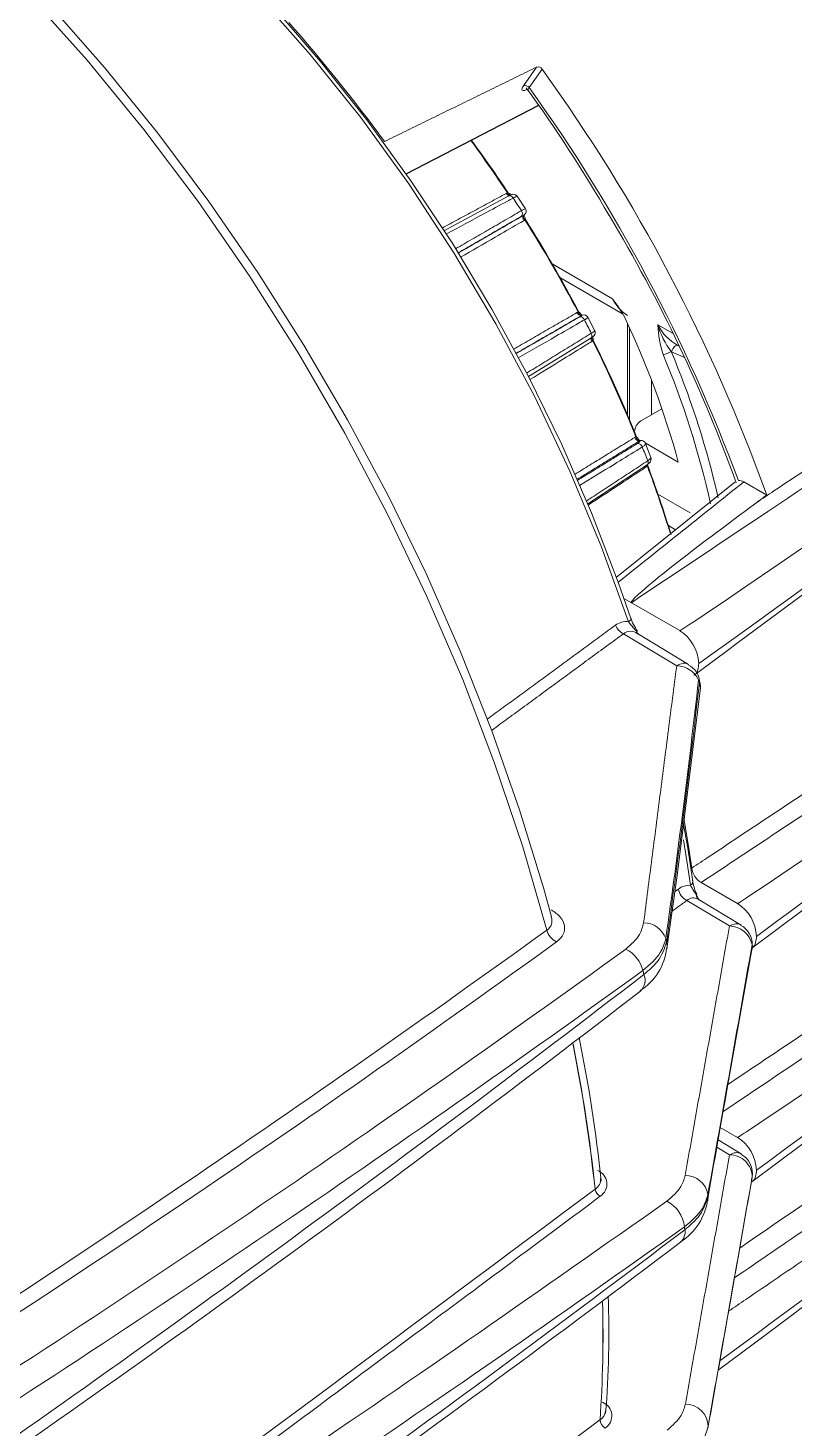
# Model space of a CAD drawing. Extents: x 8 to 113, y 2 to 87.
# Drawn here: x 83.752 to 85.464, y 69.08 to 72.209 of the extents above; entities that cross this region are included whole.
import ezdxf

# ---------------------------------------------------------------- set-up
doc = ezdxf.new("R2010")
doc.units = 0
doc.header["$MEASUREMENT"] = 0
doc.layers.add('OBJECT', color=7, linetype='CONTINUOUS')

msp = doc.modelspace()

# ---------------------------------------------------------------- linework, layer by layer
at = {"layer": 'OBJECT', "linetype": 'Continuous', "lineweight": 15}
for p, q in [((84.8595, 72.0793), (84.889, 72.1214)), ((84.9014, 72.1169), (84.8725, 72.0756)), ((84.5968, 71.883), (84.8932, 72.0362)), ((84.5976, 71.882), (84.8939, 72.0352)), ((84.8265, 71.8335), (84.6819, 71.7556)), ((84.8641, 71.8043), (84.8456, 71.8329)), ((84.8615, 71.7913), (84.862, 71.7917)), ((84.9239, 71.6814), (85.0587, 71.6037)), ((84.9412, 71.6512), (85.0812, 71.5703)), ((84.9915, 71.5672), (84.991, 71.567)), ((84.991, 71.567), (84.9911, 71.567)), ((85.0191, 71.5323), (85.0036, 71.5626)), ((85.0921, 71.5492), (85.0921, 71.3443)), ((85.0964, 71.5396), (85.0964, 71.3338)), ((85.16, 71.5451), (85.1924, 71.5265)), ((84.8708, 71.4296), (85.0101, 71.5155)), ((85.1995, 71.5021), (85.2059, 71.4984)), ((85.1459, 71.4216), (85.1459, 71.3445)), ((85.1251, 71.3325), (85.169, 71.3579)), ((85.1315, 71.2816), (85.2057, 71.2387)), ((85.1444, 71.2491), (85.1324, 71.2802)), ((85.0031, 71.1452), (85.1357, 71.2322)), ((85.3323, 71.1935), (85.0674, 70.9812)), ((85.2886, 71.1849), (85.2947, 71.1589)), ((85.4033, 71.165), (85.3521, 71.1945)), ((85.2324, 71.1253), (85.1601, 71.1671)), ((85.1997, 71.0872), (85.1834, 71.0966)), ((85.0842, 70.9339), (85.1007, 70.9244)), ((85.1007, 70.9244), (85.209, 70.8619)), ((85.2285, 70.7864), (85.1148, 70.8553)), ((85.255, 70.7326), (85.2548, 70.7283)), ((85.2566, 70.299), (85.338, 70.2521)), ((85.3199, 70.2019), (85.2248, 70.2587)), ((85.3459, 70.204), (85.25, 70.2621)), ((85.2705, 69.5878), (85.3698, 70.1494)), ((85.2995, 69.7517), (85.338, 69.7295)), ((85.3459, 69.6927), (85.2946, 69.7239)), ((85.32, 69.6906), (85.2917, 69.7075))]:
    msp.add_line(p, q, dxfattribs=at)
at = {"layer": 'OBJECT', "linetype": 'Continuous', "lineweight": 15, "flags": 128}
for points in [[(84.9117, 70.1925), (84.8579, 70.3789), (84.7952, 70.5659), (84.7237, 70.7528), (84.6438, 70.9385), (84.5558, 71.1222), (84.4602, 71.3032), (84.3574, 71.4805), (84.2479, 71.6532), (84.1322, 71.8208), (84.0108, 71.9822), (83.8843, 72.1369), (83.7533, 72.284), (83.6183, 72.4229), (83.4801, 72.5529), (83.3392, 72.6735), (83.1964, 72.784), (83.0522, 72.884)], [(84.9219, 70.2225), (84.9049, 70.2852), (84.8509, 70.4617), (84.7889, 70.6384), (84.7191, 70.8146), (84.6419, 70.9895), (84.5576, 71.1625), (84.4665, 71.3328), (84.369, 71.4997), (84.2655, 71.6626), (84.1564, 71.8207), (84.0421, 71.9735), (83.9232, 72.1202), (83.8001, 72.2604), (83.6732, 72.3934), (83.5432, 72.5186), (83.4105, 72.6357), (83.2756, 72.7439), (83.1391, 72.843), (83.0788, 72.8832)], [(85.0941, 70.8818), (85.0332, 71.0505), (84.9632, 71.2183), (84.8847, 71.3843), (84.7981, 71.5473), (84.704, 71.7064), (84.603, 71.8605), (84.4958, 72.0086), (84.3829, 72.1499), (84.2651, 72.2833), (84.1432, 72.4082), (84.018, 72.5236), (83.8902, 72.6288), (83.7606, 72.7233)], [(85.0999, 70.8889), (85.0715, 70.9706), (85.0117, 71.1255), (84.9444, 71.2793), (84.8699, 71.4313), (84.7888, 71.5804), (84.7014, 71.7261), (84.6081, 71.8674), (84.5095, 72.0037), (84.4061, 72.1342), (84.2985, 72.2583), (84.1871, 72.3751), (84.0727, 72.4842), (83.9557, 72.585), (83.8369, 72.6768), (83.7709, 72.7234)], [(84.8657, 72.0715), (84.8658, 72.0715), (84.8675, 72.0711), (84.8705, 72.0687), (84.8706, 72.0685)], [(84.8457, 71.8325), (84.8447, 71.834), (84.8419, 71.8361), (84.8392, 71.837), (84.8368, 71.8372), (84.8348, 71.837), (84.8331, 71.8365), (84.8301, 71.8353), (84.8263, 71.8333)], [(84.8265, 71.8335), (84.8269, 71.8337), (84.8282, 71.834), (84.8297, 71.834), (84.8312, 71.8336), (84.8326, 71.8328), (84.8341, 71.8317), (84.8354, 71.8304), (84.8366, 71.8288)], [(84.9911, 71.5671), (84.9902, 71.5672), (84.9885, 71.5682), (84.9882, 71.5685), (84.9882, 71.5685)], [(85.01, 71.5155), (85.0106, 71.5158), (85.0155, 71.5193), (85.0176, 71.5214), (85.0189, 71.5235), (85.0199, 71.5263), (85.0199, 71.5299), (85.0188, 71.5326)], [(85.0101, 71.5155), (85.0105, 71.5158), (85.0114, 71.5168), (85.0121, 71.518), (85.0125, 71.5195), (85.0126, 71.5212), (85.0124, 71.5229), (85.0119, 71.5248), (85.0111, 71.5265)], [(85.0144, 71.5099), (85.0135, 71.5115), (85.0129, 71.5131), (85.0125, 71.5147), (85.0124, 71.5161), (85.0126, 71.5175), (85.0126, 71.5175)], [(85.1905, 71.4853), (85.1918, 71.4886), (85.1935, 71.4917), (85.1954, 71.4945), (85.1974, 71.4968), (85.1996, 71.4985), (85.2016, 71.4995), (85.2034, 71.4997), (85.2036, 71.4997)], [(85.1357, 71.2322), (85.1363, 71.2325), (85.1429, 71.2388), (85.1446, 71.2426), (85.1449, 71.2468), (85.1441, 71.2494)], [(85.1333, 71.2306), (85.1335, 71.2295), (85.134, 71.2277)], [(85.1364, 71.2296), (85.1357, 71.2311), (85.1354, 71.232)], [(85.5376, 71.0841), (85.429, 71.0098), (85.3563, 70.9603), (85.3078, 70.9274), (85.2753, 70.9054), (85.2535, 70.8908), (85.239, 70.8811), (85.2292, 70.8746), (85.2226, 70.8703), (85.2182, 70.8674), (85.2152, 70.8655), (85.2132, 70.8643), (85.2119, 70.8634), (85.211, 70.8629), (85.2104, 70.8625), (85.2099, 70.8623), (85.2096, 70.8621), (85.2094, 70.862), (85.2093, 70.862), (85.2092, 70.8619), (85.2091, 70.8619), (85.2091, 70.8619), (85.209, 70.8619), (85.209, 70.8619), (85.209, 70.8619), (85.209, 70.8619), (85.209, 70.8619), (85.209, 70.8619)], [(85.3699, 70.1524), (85.5374, 70.2775), (85.6751, 70.3803), (85.7831, 70.461), (85.8614, 70.5196), (85.9169, 70.561), (85.9753, 70.6046), (86.0389, 70.6521), (86.1196, 70.7125), (86.2118, 70.7813), (86.3247, 70.8656), (86.389, 70.9137), (86.4549, 70.9671), (86.4692, 70.9862)], [(85.0999, 70.8889), (85.1, 70.8883), (85.0996, 70.8869), (85.0985, 70.8853), (85.0967, 70.8836), (85.0941, 70.8818)], [(85.2527, 70.745), (85.2549, 70.7352), (85.255, 70.7326)], [(85.1799, 70.1518), (85.203, 70.3145), (85.2547, 70.7283)], [(85.3699, 69.6298), (85.5375, 69.755), (85.6753, 69.8579), (85.7834, 69.9387), (85.8618, 69.9973), (85.9174, 70.0388), (85.9758, 70.0824), (86.0394, 70.1299), (86.1202, 70.1903), (86.2124, 70.2592), (86.3254, 70.3436), (86.3898, 70.3917), (86.4556, 70.4452), (86.4721, 70.4674)], [(85.2186, 70.4373), (85.2275, 70.3851), (85.2357, 70.3313)], [(85.2379, 70.3015), (85.2264, 70.3802), (85.2173, 70.4286)], [(85.2326, 70.2928), (85.2248, 70.3476), (85.2173, 70.3943)], [(85.4854, 70.3505), (85.4368, 70.3175), (85.4043, 70.2956), (85.3826, 70.281), (85.368, 70.2712), (85.3582, 70.2648), (85.3516, 70.2605), (85.3472, 70.2576), (85.3443, 70.2557), (85.3423, 70.2545), (85.3409, 70.2536), (85.34, 70.2531), (85.3394, 70.2527), (85.3389, 70.2525), (85.3387, 70.2523), (85.3384, 70.2522), (85.3383, 70.2522), (85.3382, 70.2521), (85.3381, 70.2521), (85.3381, 70.2521), (85.3381, 70.2521), (85.338, 70.2521), (85.338, 70.2521), (85.338, 70.2521), (85.338, 70.2521), (85.338, 70.2521)], [(85.1796, 70.1667), (85.1811, 70.1572), (85.1808, 70.1519)], [(85.2947, 69.2092), (85.402, 69.2893), (85.543, 69.3946), (85.664, 69.485), (85.7649, 69.5604), (85.8458, 69.6209), (85.9132, 69.6712), (85.9977, 69.7343), (86.1031, 69.813), (86.2295, 69.9075), (86.2822, 69.9469), (86.3326, 69.9905), (86.3704, 70.0411), (86.3972, 70.0972), (86.4243, 70.1555)], [(85.3707, 70.1596), (85.3706, 70.1508), (85.3704, 70.1493)], [(85.4854, 69.8279), (85.4368, 69.795), (85.4043, 69.773), (85.3826, 69.7584), (85.368, 69.7487), (85.3582, 69.7422), (85.3516, 69.7379), (85.3472, 69.735), (85.3443, 69.7331), (85.3423, 69.7319), (85.3409, 69.731), (85.34, 69.7305), (85.3394, 69.7301), (85.3389, 69.7299), (85.3387, 69.7297), (85.3384, 69.7296), (85.3383, 69.7296), (85.3382, 69.7295), (85.3381, 69.7295), (85.3381, 69.7295), (85.3381, 69.7295), (85.338, 69.7295), (85.338, 69.7295), (85.338, 69.7295), (85.338, 69.7295), (85.338, 69.7295)], [(85.3695, 69.6343), (85.3703, 69.638), (85.3706, 69.6402)], [(85.2722, 69.5972), (85.2719, 69.5885), (85.2718, 69.5876)]]:
    msp.add_lwpolyline(points, dxfattribs=at)
at = {"layer": 'OBJECT', "linetype": 'Continuous', "lineweight": 15}
for centre, radius, start, end in [((81.5366, 69.7524), 3.7316, 36.1736, 41.4155), ((84.8923, 72.1111), 0.0108, 32.4047, 107.4658), ((81.7673, 69.8562), 3.8643, 19.7974, 35.8036), ((84.8636, 72.0692), 0.0109, 36.2447, 112.2773), ((82.2256, 70.1594), 3.2621, 29.9924, 35.968), ((81.8414, 69.8988), 3.7317, 20.3612, 35.685), ((82.3177, 70.1775), 3.0075, 33.5596, 36.2736), ((82.3315, 70.1852), 2.9932, 33.578, 36.3071), ((84.8311, 71.8451), 0.0118, 211.6892, 246.6272), ((84.8235, 71.8319), 0.00817, 24.8287, 87.2289), ((84.8327, 71.8437), 0.00961, 202.7145, 249.6322), ((82.2355, 70.1265), 3.1086, 32.5799, 33.2037), ((84.8478, 71.7942), 0.00946, 318.7119, 40.9158), ((84.8676, 71.7842), 0.00942, 138.5962, 220.4847), ((84.8685, 71.7862), 0.00856, 144.4366, 228.0116), ((84.8654, 71.7895), 0.00417, 154.7201, 199.3278), ((84.8569, 71.783), 0.00663, 332.033, 41.7569), ((84.8559, 71.7991), 0.0096, 309.5803, 35.191), ((82.2623, 70.1411), 3.0738, 27.7815, 32.2185), ((82.2786, 70.1505), 3.0564, 27.7597, 32.2404), ((82.1423, 70.0404), 3.3943, 19.8337, 31.03), ((84.7713, 71.3848), 0.3612, 29.275, 37.2857), ((85.147, 71.6483), 0.099, 206.8198, 236.2903), ((66.4677, 97.1656), 32.3818, 305.45539, 307.82613), ((84.988, 71.5757), 0.00942, 199.5126, 281.4107), ((84.9815, 71.5671), 0.00663, 18.2441, 87.9603), ((84.9902, 71.5755), 0.00856, 191.9856, 275.5702), ((84.9867, 71.5536), 0.00946, 19.0815, 101.295), ((84.9947, 71.5575), 0.0101, 27.6296, 108.5214), ((84.9918, 71.5705), 0.0144, 285.493, 323.8495), ((82.2362, 70.1251), 3.1087, 26.7963, 27.4201), ((83.2911, 70.7141), 1.9851, 15.3225, 25.2672), ((40.6345, 131.1915), 75.1094, 306.433231, 307.471595), ((85.4094, 71.555), 0.2496, 182.2756, 197.7774), ((85.2568, 71.5948), 0.1088, 207.1601, 241.526), ((85.3201, 71.5882), 0.1657, 195.0719, 218.2906), ((85.0221, 71.5137), 0.0114, 171.7875, 208.7622), ((85.0072, 71.5137), 0.00816, 332.7656, 35.1718), ((82.3449, 70.1818), 2.9816, 21.9229, 26.4509), ((82.3614, 70.1913), 2.964, 21.8646, 26.434), ((85.1585, 71.543), 0.0655, 281.6285, 298.6681), ((83.3326, 70.7112), 1.993, 12.5723, 22.6547), ((83.3142, 70.7036), 2.0323, 13.7007, 22.6286), ((85.137, 71.3062), 0.0288, 114.2687, 174.4158), ((85.119, 71.2969), 0.011, 196.4547, 269.3941), ((85.121, 71.2966), 0.0101, 189.0382, 263.8164), ((85.1146, 71.2693), 0.0111, 16.0432, 89.3231), ((85.1213, 71.2924), 0.00546, 202.826, 268.5705), ((85.1221, 71.2759), 0.011, 20.5994, 94.2337), ((82.4042, 70.1989), 2.9251, 20.8809, 21.5305), ((85.1304, 71.2378), 0.00775, 313.4249, 28.4274), ((82.5539, 70.2629), 2.7575, 17.1595, 20.5206), ((82.5685, 70.2717), 2.7419, 17.0718, 20.5067), ((85.0889, 70.8429), 0.0392, 82.3453, 126.8729), ((85.0989, 70.8867), 0.0357, 200.374, 243.2483), ((85.2055, 70.9252), 0.1117, 197.1423, 215.4375), ((85.0989, 70.8346), 0.0259, 52.529, 128.4164), ((85.1138, 70.8586), 0.00195, 69.7157, 123.6651), ((85.1241, 70.863), 0.0117, 193.7148, 227.0301), ((85.1605, 70.7849), 0.0909, 2.1843, 57.8157), ((85.2012, 70.7292), 0.0544, 24.3161, 89.2283), ((85.2066, 70.744), 0.0469, 6.0237, 62.8159), ((64.0195, 73.1422), 21.3655, 352.01487, 353.57564), ((61.4655, 73.4588), 23.9416, 352.09664, 353.4915), ((85.212, 70.7356), 0.0433, 350.2789, 17.8218), ((85.2816, 70.3381), 0.0464, 188.4921, 237.4461), ((85.3368, 70.317), 0.1, 187.4208, 205.8616), ((85.2303, 70.2533), 0.0395, 86.6466, 127.932), ((85.2409, 70.2903), 0.0354, 189.3975, 242.946), ((85.2281, 70.3015), 0.0098, 297.1946, 0.0267), ((85.2448, 70.2732), 0.002, 304.1732, 4.2894), ((85.2394, 70.2442), 0.0206, 59.4679, 135.2026), ((85.2624, 70.2734), 0.0166, 186.5349, 224.0519), ((85.2895, 70.1751), 0.0909, 2.1843, 57.8157), ((84.8985, 70.2134), 0.0248, 302.1568, 21.2436), ((64.6542, 98.3041), 34.6501, 302.50142, 305.77687), ((84.953, 70.2045), 0.0431, 196.2696, 242.706), ((85.1272, 70.1551), 0.0541, 20.6555, 89.0034), ((85.319, 70.1491), 0.0528, 12.1565, 88.9978), ((85.3236, 70.1611), 0.0474, 359.1275, 62.5597), ((66.2185, 96.0319), 31.9261, 302.34637, 305.88702), ((65.9777, 96.5149), 32.5623, 302.31484, 305.93685), ((85.0538, 70.0834), 0.0753, 14.8157, 62.7728), ((85.0517, 70.1663), 0.1287, 302.3289, 353.6395), ((80.9811, 69.1697), 4.3153, 13.3595, 13.4616), ((-131.8887, 108.3432), 220.5891, 349.884909, 350.032139), ((-129.364, 107.4769), 217.9532, 349.991298, 350.141387), ((85.3419, 70.1565), 0.0294, 345.0952, 7.6448), ((65.389, 97.3856), 33.6739, 302.40812, 305.88352), ((61.2443, 101.1242), 39.1582, 304.61962, 307.58577), ((85.0989, 70.0807), 0.0325, 313.7423, 23.341), ((80.8725, 69.0969), 4.3714, 13.1799, 13.302), ((63.1977, 98.4464), 35.8695, 304.43904, 307.67735), ((81.3549, 69.2223), 3.6855, 6.0949, 11.2296), ((81.3846, 69.2269), 3.6558, 6.0744, 11.2174), ((81.9703, 69.3261), 3.0779, 5.7122, 11.7391), ((85.2895, 69.6525), 0.0909, 2.1843, 57.8157), ((85.3205, 69.6404), 0.0502, 0.0748, 90.5875), ((85.3222, 69.6488), 0.0492, 349.9806, 61.6872), ((85.0134, 69.6251), 0.0326, 303.0517, 69.5506), ((85.0064, 69.6357), 0.0257, 301.5048, 4.113), ((85.2202, 69.592), 0.0526, 11.016, 89.0809), ((-176.761, 115.5718), 266.1254, 349.938736, 350.061275), ((-125.4624, 106.655), 214.0576, 349.891128, 350.042447), ((85.0273, 69.6032), 0.013, 125.4596, 126.4765), ((85.0404, 69.6166), 0.0209, 188.0897, 243.9182), ((85.0408, 69.6167), 0.0212, 187.8211, 242.8427), ((85.1461, 69.5209), 0.074, 6.7455, 62.8896), ((85.1401, 69.608), 0.1322, 302.0228, 352.2914), ((81.8803, 69.3145), 3.4037, 4.7646, 4.8467), ((62.4075, 101.5925), 39.35, 302.45821, 305.43114), ((60.1265, 102.676), 41.5791, 304.26201, 307.12213), ((85.1914, 69.5175), 0.0293, 311.2604, 10.6942), ((81.7757, 69.2405), 3.456, 4.6877, 4.7982), ((62.0283, 100.0335), 38.3404, 304.12356, 307.20328), ((82.8462, 69.293), 2.2043, 355.3045, 2.1308), ((82.3004, 69.289), 2.7369, 356.005, 1.5144), ((82.3016, 69.2891), 2.7358, 356.0045, 1.4783), ((85.0193, 69.1189), 0.0234, 299.4801, 357.8104), ((85.0245, 69.1072), 0.0325, 302.9255, 69.1158), ((85.2217, 69.0826), 0.0505, 1.3435, 90.3514), ((85.0373, 69.0898), 0.0109, 126.7078, 127.9332), ((85.0508, 69.0982), 0.0202, 179.5446, 244.799), ((85.0512, 69.0983), 0.0204, 179.4188, 243.6986), ((82.7712, 69.3145), 2.5116, 354.6302, 354.7309)]:
    msp.add_arc(centre, radius, start, end, dxfattribs=at)
for points in [[(84.5488, 71.9549), (84.889, 72.1214)], [(84.6779, 71.7617), (84.8211, 71.8389)], [(84.8211, 71.8389), (84.8239, 71.84)], [(84.7078, 71.7153), (84.8549, 71.8004)], [(84.8549, 71.788), (84.7133, 71.7061)], [(84.7137, 71.7056), (84.8605, 71.7905)], [(84.8628, 71.7798), (84.8604, 71.7781)], [(84.8605, 71.7905), (84.8616, 71.7912)], [(84.8375, 71.4909), (84.9791, 71.5726)], [(84.9899, 71.5665), (84.8426, 71.4816)], [(84.8429, 71.481), (84.9849, 71.5629)], [(84.9791, 71.5726), (84.9818, 71.5738)], [(84.9878, 71.5692), (84.9883, 71.5683)], [(84.991, 71.567), (84.9899, 71.5665)], [(84.8666, 71.4374), (85.0111, 71.5265)], [(85.0144, 71.5099), (85.0121, 71.5081)], [(85.1905, 71.4853), (85.19, 71.4855)], [(85.2182, 71.4728), (85.1905, 71.4853)], [(84.9742, 71.2112), (85.1084, 71.2938)], [(85.1188, 71.2859), (84.9791, 71.1999)], [(84.9801, 71.1976), (85.1147, 71.2804)], [(85.1084, 71.2938), (85.111, 71.2951)], [(85.1199, 71.2866), (85.1188, 71.2859)], [(85.0002, 71.1516), (85.1372, 71.2415)], [(85.1364, 71.2296), (85.134, 71.2277)], [(85.3808, 71.1484), (85.4033, 71.165)], [(86.2746, 70.9745), (85.2566, 70.299)], [(84.7787, 70.6641), (85.0654, 70.8743)], [(85.0828, 70.8548), (84.7886, 70.6391)], [(85.202, 70.7836), (85.0828, 70.8548)], [(85.1179, 70.8532), (85.1146, 70.8551)], [(85.1282, 70.2092), (85.202, 70.7836)], [(85.198, 70.2787), (85.206, 70.2845)], [(85.2248, 70.2587), (85.1918, 70.235)], [(85.2535, 70.2595), (85.2499, 70.262)], [(85.221, 69.6446), (85.3199, 70.2019)], [(85.2214, 69.1331), (85.32, 69.6906)], [(85.0312, 69.5978), (83.5184, 68.4724)]]:
    msp.add_open_spline(points, degree=1, dxfattribs=at)
for points, knots in [([(84.867, 72.0712), (84.8649, 72.0704), (84.8602, 72.0688), (84.8565, 72.0696), (84.8556, 72.073), (84.8582, 72.0772), (84.8595, 72.0793)], [0, 0, 0, 0, 0.211487, 0.474314, 0.737155, 1, 1, 1, 1]), ([(84.8725, 72.0756), (84.8715, 72.0739), (84.8697, 72.0708), (84.8705, 72.0693), (84.8709, 72.0686)], [0, 0, 0, 0, 0.540424, 1, 1, 1, 1]), ([(84.8366, 71.8288), (84.8322, 71.8265), (84.8105, 71.8148), (84.7605, 71.7879), (84.715, 71.7633), (84.6868, 71.7482)], [0, 0, 0, 0, 0.087144, 0.435718, 1, 1, 1, 1]), ([(84.8455, 71.8323), (84.8455, 71.8325), (84.8455, 71.833), (84.8425, 71.8319), (84.8386, 71.8299), (84.8366, 71.8288)], [0, 0, 0, 0, 0.187961, 0.593977, 1, 1, 1, 1]), ([(84.8604, 71.7781), (84.8562, 71.7757), (84.8348, 71.7633), (84.7877, 71.7361), (84.7449, 71.7113), (84.7192, 71.6964)], [0, 0, 0, 0, 0.090666, 0.45333, 1, 1, 1, 1]), ([(84.8549, 71.8004), (84.8556, 71.8008), (84.8583, 71.8023), (84.8618, 71.8041), (84.864, 71.8051), (84.8637, 71.8046), (84.8636, 71.8046)], [0, 0, 0, 0, 0.119555, 0.525136, 0.930713, 1, 1, 1, 1]), ([(84.8605, 71.7905), (84.8607, 71.7907), (84.861, 71.7911), (84.8596, 71.7906), (84.8571, 71.7893), (84.8553, 71.7882), (84.8549, 71.788)], [0, 0, 0, 0, 0.256507, 0.580502, 0.904496, 1, 1, 1, 1]), ([(85.3808, 71.1484), (85.3937, 71.157), (85.4578, 71.1999), (85.6956, 71.3588), (85.9206, 71.5091), (86.0943, 71.6252)], [0, 0, 0, 0, 0.053919, 0.269597, 1, 1, 1, 1]), ([(86.1144, 71.6023), (85.8782, 71.4443), (85.5404, 71.2183), (85.2024, 70.9924), (85.1007, 70.9244)], [0, 0, 0, 0, 0.699038, 1, 1, 1, 1]), ([(84.9957, 71.5567), (84.9914, 71.5542), (84.97, 71.5419), (84.9208, 71.5135), (84.8759, 71.4876), (84.848, 71.4716)], [0, 0, 0, 0, 0.086813, 0.434066, 1, 1, 1, 1]), ([(84.9849, 71.5629), (84.9862, 71.5636), (84.9888, 71.5652), (84.9905, 71.5664), (84.9904, 71.5666), (84.9899, 71.5665), (84.9899, 71.5665)], [0, 0, 0, 0, 0.324211, 0.648421, 0.97265, 1, 1, 1, 1]), ([(85.0111, 71.5265), (85.0117, 71.5269), (85.0144, 71.5286), (85.0176, 71.5309), (85.0194, 71.5325), (85.0188, 71.5326), (85.0187, 71.5326)], [0, 0, 0, 0, 0.119664, 0.525614, 0.931561, 1, 1, 1, 1]), ([(85.0121, 71.5081), (85.0079, 71.5056), (84.9869, 71.4926), (84.9408, 71.4642), (84.899, 71.4384), (84.874, 71.4229)], [0, 0, 0, 0, 0.09137, 0.456849, 1, 1, 1, 1]), ([(85.111, 71.2951), (85.1111, 71.2951), (85.1119, 71.2951), (85.1133, 71.2947), (85.1149, 71.2932), (85.1157, 71.2917), (85.116, 71.2909)], [0, 0, 0, 0, 0.044972, 0.314009, 0.658354, 1, 1, 1, 1]), ([(85.1147, 71.2804), (85.116, 71.2812), (85.1185, 71.2829), (85.1199, 71.2848), (85.1195, 71.2856), (85.1189, 71.2859), (85.1188, 71.2859)], [0, 0, 0, 0, 0.324211, 0.648421, 0.97265, 1, 1, 1, 1]), ([(85.1212, 71.287), (85.1209, 71.2869), (85.1205, 71.2869), (85.12, 71.2866), (85.1199, 71.2866)], [0, 0, 0, 0, 0.851513, 1, 1, 1, 1]), ([(85.1321, 71.2797), (85.1323, 71.2795), (85.133, 71.2787), (85.1308, 71.2762), (85.1271, 71.2737), (85.1252, 71.2724)], [0, 0, 0, 0, 0.174933, 0.587463, 1, 1, 1, 1]), ([(85.1252, 71.2724), (85.121, 71.2698), (85.1, 71.2569), (85.0533, 71.2281), (85.0108, 71.202), (84.9851, 71.1862)], [0, 0, 0, 0, 0.090091, 0.450456, 1, 1, 1, 1]), ([(85.1372, 71.2415), (85.1378, 71.2419), (85.1405, 71.2436), (85.1435, 71.2464), (85.145, 71.2488), (85.1442, 71.2494), (85.1441, 71.2494)], [0, 0, 0, 0, 0.121922, 0.535535, 0.949143, 1, 1, 1, 1]), ([(85.134, 71.2277), (85.1299, 71.225), (85.1091, 71.2113), (85.0658, 71.183), (85.0267, 71.1573), (85.0042, 71.1426)], [0, 0, 0, 0, 0.096034, 0.480169, 1, 1, 1, 1]), ([(85.1371, 71.2315), (85.137, 71.2309), (85.1368, 71.2302), (85.1364, 71.2297), (85.1364, 71.2296)], [0, 0, 0, 0, 0.801469, 1, 1, 1, 1]), ([(85.3521, 71.1945), (85.3034, 71.1555), (85.2099, 71.0807), (85.1163, 71.0059), (85.0716, 70.9702)], [0, 0, 0, 0, 0.522024, 1, 1, 1, 1]), ([(85.34, 71.1972), (85.3421, 71.1974), (85.3459, 71.1977), (85.3502, 71.1955), (85.3521, 71.1945)], [0, 0, 0, 0, 0.560898, 1, 1, 1, 1]), ([(85.1007, 70.9244), (85.1006, 70.9244), (85.1004, 70.9246), (85.1002, 70.9252), (85.1007, 70.9269), (85.1057, 70.9332), (85.1305, 70.9565), (85.2221, 71.0302), (85.3125, 71.0975), (85.3808, 71.1484)], [0, 0, 0, 0, 0.000975, 0.002308, 0.005826, 0.020094, 0.076658, 0.30233, 1, 1, 1, 1]), ([(85.2357, 70.3313), (85.2486, 70.3398), (85.313, 70.3826), (85.5834, 70.5621), (85.9094, 70.7784), (86.1839, 70.9605), (86.2523, 71.0059)], [0, 0, 0, 0, 0.038008, 0.190039, 0.798163, 1, 1, 1, 1]), ([(85.3804, 70.1786), (85.6349, 70.3664), (85.9148, 70.573), (86.2194, 70.7986), (86.2963, 70.8548), (86.3702, 70.9119), (86.4363, 70.9534), (86.4594, 70.9824), (86.4652, 70.9896)], [0, 0, 0, 0, 0.697705, 0.767476, 0.837246, 0.907017, 0.976727, 1, 1, 1, 1]), ([(85.1127, 70.8603), (85.1101, 70.863), (85.1034, 70.8701), (85.0977, 70.8773), (85.0941, 70.8818)], [0, 0, 0, 0, 0.387801, 1, 1, 1, 1]), ([(85.2021, 70.7835), (85.207, 70.7858), (85.2154, 70.7898), (85.2242, 70.7891), (85.2274, 70.7866), (85.2283, 70.786)], [0, 0, 0, 0, 0.50524, 0.869832, 1, 1, 1, 1]), ([(85.2514, 70.7884), (85.2509, 70.7836), (85.25, 70.7737), (85.2456, 70.765), (85.2414, 70.763), (85.2407, 70.7627)], [0, 0, 0, 0, 0.434822, 0.905362, 1, 1, 1, 1]), ([(85.2527, 70.745), (85.2527, 70.7453), (85.2528, 70.7461), (85.2527, 70.7475), (85.2524, 70.7491), (85.2522, 70.7502), (85.2519, 70.7511), (85.2517, 70.7517), (85.2514, 70.7522), (85.2512, 70.7524), (85.2509, 70.7522), (85.2509, 70.7518), (85.2508, 70.7516)], [0, 0, 0, 0, 0.11179, 0.308323, 0.405355, 0.512738, 0.582945, 0.64962, 0.723408, 0.796438, 0.884273, 1, 1, 1, 1]), ([(85.3165, 69.8478), (85.3595, 69.8766), (85.6075, 70.0426), (85.9238, 70.2543), (86.197, 70.4374), (86.2651, 70.483)], [0, 0, 0, 0, 0.135791, 0.784364, 1, 1, 1, 1]), ([(85.3804, 69.656), (85.6348, 69.8438), (85.9147, 70.0504), (86.2194, 70.276), (86.2962, 70.3322), (86.3704, 70.3893), (86.439, 70.4331), (86.4638, 70.4646), (86.4715, 70.4744)], [0, 0, 0, 0, 0.692198, 0.761418, 0.830638, 0.899858, 0.969017, 1, 1, 1, 1]), ([(86.2876, 70.4444), (86.0515, 70.2864), (85.7243, 70.0674), (85.397, 69.8484), (85.3058, 69.7874)], [0, 0, 0, 0, 0.721536, 1, 1, 1, 1]), ([(85.2459, 70.2715), (85.244, 70.2743), (85.239, 70.2815), (85.235, 70.2885), (85.2326, 70.2928)], [0, 0, 0, 0, 0.384162, 1, 1, 1, 1]), ([(85.2506, 70.2607), (85.2503, 70.2623), (85.2496, 70.2665), (85.2473, 70.2696), (85.2459, 70.2715)], [0, 0, 0, 0, 0.3717, 1, 1, 1, 1]), ([(84.9221, 70.2381), (84.9294, 70.2328), (84.944, 70.2223), (84.9531, 70.2027), (84.9506, 70.1837), (84.9409, 70.1719), (84.934, 70.1668), (84.9333, 70.1662)], [0, 0, 0, 0, 0.252657, 0.505679, 0.747853, 0.97329, 1, 1, 1, 1]), ([(85.0883, 70.1504), (85.1001, 70.1607), (85.1207, 70.1787), (85.1259, 70.2001), (85.1282, 70.2092)], [0, 0, 0, 0, 0.576404, 1, 1, 1, 1]), ([(85.3199, 70.2019), (85.3247, 70.2039), (85.3337, 70.2076), (85.3425, 70.2067), (85.3454, 70.204), (85.3458, 70.2037)], [0, 0, 0, 0, 0.504716, 0.939427, 1, 1, 1, 1]), ([(85.1778, 70.1742), (85.1748, 70.1634), (85.1677, 70.1377), (85.1417, 70.1155), (85.1266, 70.1027)], [0, 0, 0, 0, 0.422663, 1, 1, 1, 1]), ([(85.1288, 70.0936), (85.1399, 70.103), (85.1666, 70.1257), (85.1748, 70.1516), (85.1796, 70.1667)], [0, 0, 0, 0, 0.415675, 1, 1, 1, 1]), ([(85.3804, 70.1786), (85.38, 70.1738), (85.379, 70.1639), (85.3747, 70.1552), (85.3704, 70.1532), (85.3697, 70.1529)], [0, 0, 0, 0, 0.434823, 0.905363, 1, 1, 1, 1]), ([(85.3707, 70.1596), (85.3707, 70.1596), (85.3707, 70.1596), (85.3707, 70.1598), (85.3707, 70.1599), (85.3707, 70.16), (85.3707, 70.1601), (85.3707, 70.1602), (85.3707, 70.1603), (85.3707, 70.1603), (85.3706, 70.1603), (85.3706, 70.1602), (85.3706, 70.1602)], [0, 0, 0, 0, 0.102542, 0.238797, 0.342487, 0.423099, 0.496347, 0.573125, 0.662854, 0.751501, 0.862396, 1, 1, 1, 1]), ([(86.3771, 70.1227), (86.3698, 70.1065), (86.3575, 70.0793), (86.3237, 70.0361), (86.2728, 69.9954), (86.1861, 69.9377), (86.039, 69.8348), (85.8693, 69.7186), (85.6883, 69.5941), (85.5556, 69.5031), (85.441, 69.4248), (85.3679, 69.3749), (85.3308, 69.3497), (85.3181, 69.3411)], [0, 0, 0, 0, 0.050314, 0.084689, 0.142124, 0.200413, 0.31466, 0.543155, 0.657403, 0.803408, 0.900819, 0.965812, 1, 1, 1, 1]), ([(85.2984, 69.2299), (85.5371, 69.4061), (85.8013, 69.6012), (86.0904, 69.8152), (86.1671, 69.8714), (86.2418, 69.9283), (86.3176, 69.9784), (86.3472, 70.0172), (86.36, 70.034)], [0, 0, 0, 0, 0.663128, 0.733797, 0.804467, 0.875136, 0.945745, 1, 1, 1, 1]), ([(85.3429, 69.4822), (85.445, 69.5523), (85.7102, 69.7343), (85.9747, 69.9166), (86.1374, 70.0287)], [0, 0, 0, 0, 0.385127, 1, 1, 1, 1]), ([(86.1581, 69.9838), (85.9955, 69.8719), (85.7201, 69.6823), (85.4442, 69.493), (85.3312, 69.4154)], [0, 0, 0, 0, 0.590579, 1, 1, 1, 1]), ([(85.32, 69.6906), (85.3247, 69.6926), (85.3336, 69.6965), (85.342, 69.6951), (85.3454, 69.693), (85.3459, 69.6927)], [0, 0, 0, 0, 0.492378, 0.925058, 1, 1, 1, 1]), ([(85.3804, 69.656), (85.38, 69.6512), (85.379, 69.6413), (85.3747, 69.6326), (85.3704, 69.6306), (85.3697, 69.6303)], [0, 0, 0, 0, 0.434823, 0.905363, 1, 1, 1, 1]), ([(85.1799, 69.5867), (85.1921, 69.5973), (85.2127, 69.6149), (85.2186, 69.636), (85.221, 69.6446)], [0, 0, 0, 0, 0.595826, 1, 1, 1, 1]), ([(85.3706, 69.6399), (85.3706, 69.6399), (85.3706, 69.64), (85.3706, 69.6401), (85.3706, 69.6401), (85.3707, 69.6402), (85.3707, 69.6403), (85.3707, 69.6404), (85.3707, 69.6405), (85.3707, 69.6406), (85.3707, 69.6406), (85.3707, 69.6406), (85.3707, 69.6405), (85.3707, 69.6405)], [0, 0, 0, 0, 0.057544, 0.181946, 0.187743, 0.289765, 0.363759, 0.437966, 0.522194, 0.605856, 0.707241, 0.86305, 1, 1, 1, 1]), ([(83.5161, 68.4951), (83.526, 68.5025), (83.6323, 68.5816), (84.1335, 68.9544), (84.6248, 69.3199), (85.0196, 69.6136)], [0, 0, 0, 0, 0.019718, 0.212143, 1, 1, 1, 1]), ([(83.5189, 68.468), (83.7936, 68.6454), (84.3607, 69.0116), (84.9012, 69.3911), (85.1799, 69.5867)], [0, 0, 0, 0, 0.484423, 1, 1, 1, 1]), ([(85.2718, 69.602), (85.2687, 69.5914), (85.2612, 69.5651), (85.2351, 69.5428), (85.2196, 69.5296)], [0, 0, 0, 0, 0.404079, 1, 1, 1, 1]), ([(85.2202, 69.5229), (85.231, 69.532), (85.2579, 69.5547), (85.2668, 69.5812), (85.2722, 69.5972)], [0, 0, 0, 0, 0.401355, 1, 1, 1, 1]), ([(85.1804, 69.0752), (85.1927, 69.0858), (85.2131, 69.1035), (85.219, 69.1246), (85.2214, 69.1331)], [0, 0, 0, 0, 0.598696, 1, 1, 1, 1]), ([(83.5755, 68.0107), (83.5815, 68.0152), (83.6115, 68.0376), (83.7378, 68.1319), (84.2169, 68.49), (84.6718, 68.8301), (85.0306, 69.0984)], [0, 0, 0, 0, 0.012391, 0.061957, 0.260221, 1, 1, 1, 1]), ([(85.2722, 69.0838), (85.2692, 69.0729), (85.2616, 69.0457), (85.2357, 69.023), (85.2202, 69.0095)], [0, 0, 0, 0, 0.401221, 1, 1, 1, 1])]:
    msp.add_open_spline(points, degree=3, knots=knots, dxfattribs=at)

doc.saveas('drawing.dxf')
